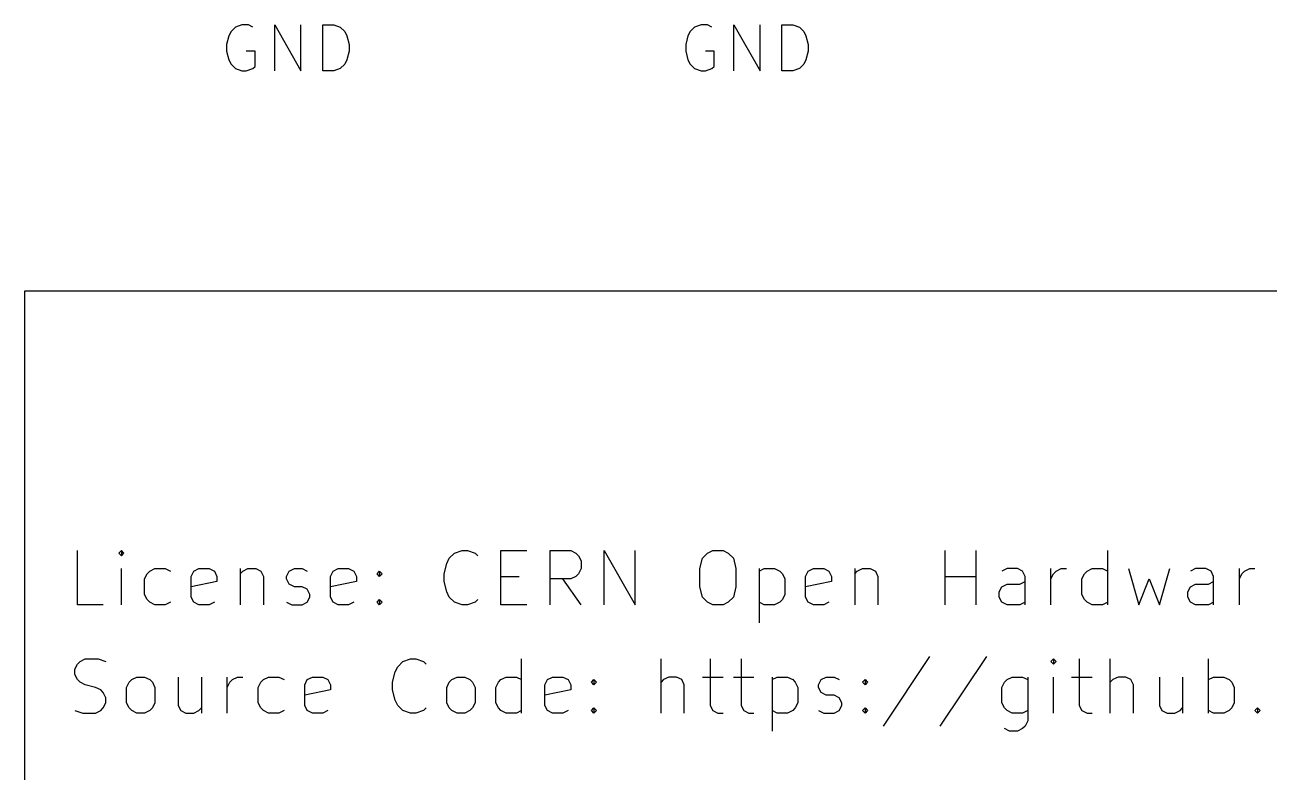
# Model space of a CAD drawing. Extents: x 0.4 to 11.3, y -7.9 to -0.4.
# Drawn here: x 6.969 to 8.324, y -7.06 to -6.246 of the extents above; entities that cross this region are included whole.
import ezdxf

# ---------------------------------------------------------------- set-up
doc = ezdxf.new("R2010")
doc.units = 0
doc.header["$MEASUREMENT"] = 0
doc.layers.add('CYAN2', color=4, linetype='CONTINUOUS')
doc.layers.add('RED2', color=1, linetype='CONTINUOUS')

msp = doc.modelspace()

# ---------------------------------------------------------------- linework, layer by layer
at = {"layer": 'CYAN2', "linetype": 'CONTINUOUS'}
for p, q in [((7.205, -6.2458), (7.19786, -6.24819)), ((7.205, -6.2458), (7.19786, -6.24819)), ((7.21214, -6.2458), (7.205, -6.2458)), ((7.21214, -6.2458), (7.205, -6.2458)), ((7.21691, -6.24819), (7.21214, -6.2458)), ((7.21691, -6.24819), (7.21214, -6.2458)), ((7.24071, -6.2958), (7.24071, -6.2458)), ((7.24071, -6.2458), (7.26928, -6.2958)), ((7.24071, -6.2958), (7.24071, -6.2458)), ((7.24071, -6.2458), (7.26928, -6.2958)), ((7.26928, -6.2958), (7.26928, -6.2458)), ((7.26928, -6.2958), (7.26928, -6.2458)), ((7.29309, -6.2958), (7.29309, -6.2458)), ((7.29309, -6.2458), (7.305, -6.2458)), ((7.29309, -6.2958), (7.29309, -6.2458)), ((7.29309, -6.2458), (7.305, -6.2458)), ((7.305, -6.2458), (7.31214, -6.24819)), ((7.305, -6.2458), (7.31214, -6.24819)), ((7.705, -6.2458), (7.69786, -6.24819)), ((7.705, -6.2458), (7.69786, -6.24819)), ((7.71214, -6.2458), (7.705, -6.2458)), ((7.71214, -6.2458), (7.705, -6.2458)), ((7.71691, -6.24819), (7.71214, -6.2458)), ((7.71691, -6.24819), (7.71214, -6.2458)), ((7.74071, -6.2958), (7.74071, -6.2458)), ((7.74071, -6.2458), (7.76928, -6.2958)), ((7.74071, -6.2958), (7.74071, -6.2458)), ((7.74071, -6.2458), (7.76928, -6.2958)), ((7.76928, -6.2958), (7.76928, -6.2458)), ((7.76928, -6.2958), (7.76928, -6.2458)), ((7.79309, -6.2958), (7.79309, -6.2458)), ((7.79309, -6.2458), (7.805, -6.2458)), ((7.79309, -6.2958), (7.79309, -6.2458)), ((7.79309, -6.2458), (7.805, -6.2458)), ((7.805, -6.2458), (7.81214, -6.24819)), ((7.805, -6.2458), (7.81214, -6.24819)), ((7.19071, -6.25771), (7.18833, -6.26723)), ((7.19071, -6.25771), (7.18833, -6.26723)), ((7.19309, -6.25295), (7.19071, -6.25771)), ((7.19309, -6.25295), (7.19071, -6.25771)), ((7.19786, -6.24819), (7.19309, -6.25295)), ((7.19786, -6.24819), (7.19309, -6.25295)), ((7.31214, -6.24819), (7.31691, -6.25295)), ((7.31214, -6.24819), (7.31691, -6.25295)), ((7.31691, -6.25295), (7.31929, -6.25771)), ((7.31691, -6.25295), (7.31929, -6.25771)), ((7.31929, -6.25771), (7.32167, -6.26723)), ((7.31929, -6.25771), (7.32167, -6.26723)), ((7.69071, -6.25771), (7.68833, -6.26723)), ((7.69071, -6.25771), (7.68833, -6.26723)), ((7.69309, -6.25295), (7.69071, -6.25771)), ((7.69309, -6.25295), (7.69071, -6.25771)), ((7.69786, -6.24819), (7.69309, -6.25295)), ((7.69786, -6.24819), (7.69309, -6.25295)), ((7.81214, -6.24819), (7.81691, -6.25295)), ((7.81214, -6.24819), (7.81691, -6.25295)), ((7.81691, -6.25295), (7.81929, -6.25771)), ((7.81691, -6.25295), (7.81929, -6.25771)), ((7.81929, -6.25771), (7.82167, -6.26723)), ((7.81929, -6.25771), (7.82167, -6.26723)), ((7.18833, -6.26723), (7.18833, -6.27437)), ((7.18833, -6.26723), (7.18833, -6.27437)), ((7.32167, -6.26723), (7.32167, -6.27437)), ((7.32167, -6.26723), (7.32167, -6.27437)), ((7.68833, -6.26723), (7.68833, -6.27437)), ((7.68833, -6.26723), (7.68833, -6.27437)), ((7.82167, -6.26723), (7.82167, -6.27437)), ((7.82167, -6.26723), (7.82167, -6.27437)), ((7.18833, -6.27437), (7.19071, -6.2839)), ((7.18833, -6.27437), (7.19071, -6.2839)), ((7.19071, -6.2839), (7.19309, -6.28866)), ((7.19071, -6.2839), (7.19309, -6.28866)), ((7.21928, -6.27437), (7.20976, -6.27437)), ((7.21928, -6.27437), (7.20976, -6.27437)), ((7.21928, -6.29104), (7.21928, -6.27437)), ((7.21928, -6.29104), (7.21928, -6.27437)), ((7.31929, -6.2839), (7.31691, -6.28866)), ((7.31929, -6.2839), (7.31691, -6.28866)), ((7.32167, -6.27437), (7.31929, -6.2839)), ((7.32167, -6.27437), (7.31929, -6.2839)), ((7.68833, -6.27437), (7.69071, -6.2839)), ((7.68833, -6.27437), (7.69071, -6.2839)), ((7.69071, -6.2839), (7.69309, -6.28866)), ((7.69071, -6.2839), (7.69309, -6.28866)), ((7.71928, -6.27437), (7.70976, -6.27437)), ((7.71928, -6.27437), (7.70976, -6.27437)), ((7.71928, -6.29104), (7.71928, -6.27437)), ((7.71928, -6.29104), (7.71928, -6.27437)), ((7.81929, -6.2839), (7.81691, -6.28866)), ((7.81929, -6.2839), (7.81691, -6.28866)), ((7.82167, -6.27437), (7.81929, -6.2839)), ((7.82167, -6.27437), (7.81929, -6.2839)), ((7.19309, -6.28866), (7.19786, -6.29343)), ((7.19309, -6.28866), (7.19786, -6.29343)), ((7.19786, -6.29343), (7.205, -6.2958)), ((7.19786, -6.29343), (7.205, -6.2958)), ((7.205, -6.2958), (7.20976, -6.2958)), ((7.205, -6.2958), (7.20976, -6.2958)), ((7.20976, -6.2958), (7.21691, -6.29343)), ((7.20976, -6.2958), (7.21691, -6.29343)), ((7.21691, -6.29343), (7.21928, -6.29104)), ((7.21691, -6.29343), (7.21928, -6.29104)), ((7.305, -6.2958), (7.29309, -6.2958)), ((7.305, -6.2958), (7.29309, -6.2958)), ((7.31214, -6.29343), (7.305, -6.2958)), ((7.31214, -6.29343), (7.305, -6.2958)), ((7.31691, -6.28866), (7.31214, -6.29343)), ((7.31691, -6.28866), (7.31214, -6.29343)), ((7.69309, -6.28866), (7.69786, -6.29343)), ((7.69309, -6.28866), (7.69786, -6.29343)), ((7.69786, -6.29343), (7.705, -6.2958)), ((7.69786, -6.29343), (7.705, -6.2958)), ((7.705, -6.2958), (7.70976, -6.2958)), ((7.705, -6.2958), (7.70976, -6.2958)), ((7.70976, -6.2958), (7.71691, -6.29343)), ((7.70976, -6.2958), (7.71691, -6.29343)), ((7.71691, -6.29343), (7.71928, -6.29104)), ((7.71691, -6.29343), (7.71928, -6.29104)), ((7.805, -6.2958), (7.79309, -6.2958)), ((7.805, -6.2958), (7.79309, -6.2958)), ((7.81214, -6.29343), (7.805, -6.2958)), ((7.81214, -6.29343), (7.805, -6.2958)), ((7.81691, -6.28866), (7.81214, -6.29343)), ((7.81691, -6.28866), (7.81214, -6.29343))]:
    msp.add_line(p, q, dxfattribs=at)
at = {"layer": 'RED2', "linetype": 'CONTINUOUS'}
for p, q in [((6.96859, -6.53572), (11.2206, -6.53572)), ((6.96859, -7.79556), (6.96859, -6.53572)), ((7.0259, -6.87769), (7.0259, -6.81863)), ((7.07371, -6.81863), (7.0709, -6.82144)), ((7.0709, -6.82144), (7.07371, -6.82426)), ((7.07652, -6.82144), (7.07371, -6.81863)), ((7.07371, -6.81863), (7.07371, -6.82426)), ((7.07371, -6.82426), (7.07652, -6.82144)), ((7.42804, -6.83269), (7.43085, -6.82707)), ((7.43085, -6.82707), (7.43648, -6.82144)), ((7.43648, -6.82144), (7.44491, -6.81863)), ((7.44491, -6.81863), (7.45054, -6.81863)), ((7.45054, -6.81863), (7.45897, -6.82144)), ((7.45897, -6.82144), (7.46178, -6.82426)), ((7.48709, -6.87769), (7.48709, -6.81863)), ((7.48709, -6.81863), (7.51522, -6.81863)), ((7.54052, -6.87769), (7.54052, -6.81863)), ((7.54052, -6.81863), (7.56302, -6.81863)), ((7.56302, -6.81863), (7.56865, -6.82144)), ((7.56865, -6.82144), (7.57146, -6.82426)), ((7.57146, -6.82426), (7.57427, -6.82988)), ((7.59958, -6.87769), (7.59958, -6.81863)), ((7.59958, -6.81863), (7.63332, -6.87769)), ((7.63332, -6.87769), (7.63332, -6.81863)), ((7.70363, -6.83832), (7.70644, -6.82707)), ((7.70644, -6.82707), (7.71207, -6.82144)), ((7.71207, -6.82144), (7.71769, -6.81863)), ((7.71769, -6.81863), (7.72894, -6.81863)), ((7.72894, -6.81863), (7.73456, -6.82144)), ((7.73456, -6.82144), (7.74019, -6.82707)), ((7.74019, -6.82707), (7.743, -6.83832)), ((7.97078, -6.87769), (7.97078, -6.81863)), ((8.00452, -6.87769), (8.00452, -6.81863)), ((8.14794, -6.87769), (8.14794, -6.81863)), ((7.07371, -6.87769), (7.07371, -6.83832)), ((7.10183, -6.84394), (7.10464, -6.84113)), ((7.10464, -6.84113), (7.11027, -6.83832)), ((7.11027, -6.83832), (7.12152, -6.83832)), ((7.12152, -6.83832), (7.12714, -6.84113)), ((7.14964, -6.84676), (7.15245, -6.84113)), ((7.15245, -6.84113), (7.15807, -6.83832)), ((7.15807, -6.83832), (7.16932, -6.83832)), ((7.16932, -6.83832), (7.17494, -6.84113)), ((7.17494, -6.84113), (7.17776, -6.84676)), ((7.20307, -6.83832), (7.20307, -6.87769)), ((7.20307, -6.84394), (7.20588, -6.84113)), ((7.20588, -6.84113), (7.2115, -6.83832)), ((7.2115, -6.83832), (7.21994, -6.83832)), ((7.21994, -6.83832), (7.22556, -6.84113)), ((7.22556, -6.84113), (7.22838, -6.84676)), ((7.25369, -6.84676), (7.2565, -6.84113)), ((7.2565, -6.84113), (7.26212, -6.83832)), ((7.26212, -6.83832), (7.27056, -6.83832)), ((7.27056, -6.83832), (7.27618, -6.84113)), ((7.30149, -6.84676), (7.3043, -6.84113)), ((7.3043, -6.84113), (7.30993, -6.83832)), ((7.30993, -6.83832), (7.32118, -6.83832)), ((7.32118, -6.83832), (7.3268, -6.84113)), ((7.3268, -6.84113), (7.32961, -6.84676)), ((7.35211, -6.84394), (7.35492, -6.84113)), ((7.35492, -6.84113), (7.35773, -6.84394)), ((7.35492, -6.84113), (7.35492, -6.84676)), ((7.42523, -6.84394), (7.42804, -6.83269)), ((7.57427, -6.83832), (7.57146, -6.84394)), ((7.57427, -6.82988), (7.57427, -6.83832)), ((7.70363, -6.858), (7.70363, -6.83832)), ((7.743, -6.83832), (7.743, -6.858)), ((7.76831, -6.83832), (7.76831, -6.89737)), ((7.76831, -6.84113), (7.77393, -6.83832)), ((7.77393, -6.83832), (7.78518, -6.83832)), ((7.78518, -6.83832), (7.7908, -6.84113)), ((7.7908, -6.84113), (7.79362, -6.84394)), ((7.81893, -6.84676), (7.82174, -6.84113)), ((7.82174, -6.84113), (7.82736, -6.83832)), ((7.82736, -6.83832), (7.83861, -6.83832)), ((7.83861, -6.83832), (7.84423, -6.84113)), ((7.84423, -6.84113), (7.84705, -6.84676)), ((7.87235, -6.83832), (7.87235, -6.87769)), ((7.87235, -6.84394), (7.87517, -6.84113)), ((7.87517, -6.84113), (7.88079, -6.83832)), ((7.88079, -6.83832), (7.88923, -6.83832)), ((7.88923, -6.83832), (7.89485, -6.84113)), ((7.89485, -6.84113), (7.89767, -6.84676)), ((8.03827, -6.83832), (8.03265, -6.84113)), ((8.04952, -6.83832), (8.03827, -6.83832)), ((8.05514, -6.84113), (8.04952, -6.83832)), ((8.05796, -6.84676), (8.05514, -6.84113)), ((8.08607, -6.87769), (8.08607, -6.83832)), ((8.08889, -6.84394), (8.0917, -6.84113)), ((8.0917, -6.84113), (8.09732, -6.83832)), ((8.09732, -6.83832), (8.10295, -6.83832)), ((8.12263, -6.84394), (8.12544, -6.84113)), ((8.12544, -6.84113), (8.13107, -6.83832)), ((8.13107, -6.83832), (8.14232, -6.83832)), ((8.14232, -6.83832), (8.14794, -6.84113)), ((8.17044, -6.83832), (8.18169, -6.87769)), ((8.20419, -6.87769), (8.21543, -6.83832)), ((8.24356, -6.83832), (8.23793, -6.84113)), ((8.2548, -6.83832), (8.24356, -6.83832)), ((8.26043, -6.84113), (8.2548, -6.83832)), ((8.26324, -6.84676), (8.26043, -6.84113)), ((8.29136, -6.87769), (8.29136, -6.83832)), ((8.29417, -6.84394), (8.29698, -6.84113)), ((8.29698, -6.84113), (8.30261, -6.83832)), ((8.30261, -6.83832), (8.30823, -6.83832)), ((7.09902, -6.84957), (7.10183, -6.84394)), ((7.09902, -6.86644), (7.09902, -6.84957)), ((7.14964, -6.86925), (7.14964, -6.84676)), ((7.17776, -6.85238), (7.14964, -6.858)), ((7.17776, -6.84676), (7.17776, -6.85238)), ((7.22838, -6.84676), (7.22838, -6.87769)), ((7.25369, -6.84957), (7.25369, -6.84676)), ((7.2565, -6.85519), (7.25369, -6.84957)), ((7.26212, -6.858), (7.2565, -6.85519)), ((7.30149, -6.86925), (7.30149, -6.84676)), ((7.32961, -6.85238), (7.30149, -6.858)), ((7.32961, -6.84676), (7.32961, -6.85238)), ((7.35492, -6.84676), (7.35211, -6.84394)), ((7.35773, -6.84394), (7.35492, -6.84676)), ((7.42523, -6.85238), (7.42523, -6.84394)), ((7.42804, -6.86363), (7.42523, -6.85238)), ((7.48709, -6.84676), (7.50678, -6.84676)), ((7.56302, -6.84957), (7.54052, -6.84957)), ((7.57427, -6.87769), (7.55458, -6.84957)), ((7.56865, -6.84676), (7.56302, -6.84957)), ((7.57146, -6.84394), (7.56865, -6.84676)), ((7.79362, -6.84394), (7.79643, -6.84957)), ((7.79643, -6.84957), (7.79643, -6.86644)), ((7.81893, -6.86925), (7.81893, -6.84676)), ((7.84705, -6.85238), (7.81893, -6.858)), ((7.84705, -6.84676), (7.84705, -6.85238)), ((7.89767, -6.84676), (7.89767, -6.87769)), ((7.97078, -6.84676), (8.00452, -6.84676)), ((8.03265, -6.858), (8.03827, -6.85519)), ((8.03827, -6.85519), (8.05233, -6.85519)), ((8.05233, -6.85519), (8.05796, -6.85238)), ((8.05796, -6.87769), (8.05796, -6.84676)), ((8.08607, -6.84957), (8.08889, -6.84394)), ((8.11982, -6.84957), (8.12263, -6.84394)), ((8.11982, -6.86644), (8.11982, -6.84957)), ((8.18169, -6.87769), (8.19294, -6.84957)), ((8.19294, -6.84957), (8.20419, -6.87769)), ((8.23793, -6.858), (8.24356, -6.85519)), ((8.24356, -6.85519), (8.25761, -6.85519)), ((8.25761, -6.85519), (8.26324, -6.85238)), ((8.26324, -6.87769), (8.26324, -6.84676)), ((8.29136, -6.84957), (8.29417, -6.84394)), ((7.10183, -6.87206), (7.09902, -6.86644)), ((7.15245, -6.87488), (7.14964, -6.86925)), ((7.27056, -6.858), (7.26212, -6.858)), ((7.27618, -6.86081), (7.27056, -6.858)), ((7.27899, -6.86644), (7.27618, -6.86081)), ((7.27618, -6.87488), (7.27899, -6.86925)), ((7.27899, -6.86925), (7.27899, -6.86644)), ((7.3043, -6.87488), (7.30149, -6.86925)), ((7.43085, -6.86925), (7.42804, -6.86363)), ((7.43648, -6.87488), (7.43085, -6.86925)), ((7.70644, -6.86925), (7.70363, -6.858)), ((7.71207, -6.87488), (7.70644, -6.86925)), ((7.74019, -6.86925), (7.73456, -6.87488)), ((7.743, -6.858), (7.74019, -6.86925)), ((7.79643, -6.86644), (7.79362, -6.87206)), ((7.82174, -6.87488), (7.81893, -6.86925)), ((8.02983, -6.86363), (8.03265, -6.858)), ((8.02983, -6.86925), (8.02983, -6.86363)), ((8.03265, -6.87488), (8.02983, -6.86925)), ((8.12263, -6.87206), (8.11982, -6.86644)), ((8.23512, -6.86363), (8.23793, -6.858)), ((8.23512, -6.86925), (8.23512, -6.86363)), ((8.23793, -6.87488), (8.23512, -6.86925)), ((7.05402, -6.87769), (7.0259, -6.87769)), ((7.10464, -6.87488), (7.10183, -6.87206)), ((7.11027, -6.87769), (7.10464, -6.87488)), ((7.12152, -6.87769), (7.11027, -6.87769)), ((7.12714, -6.87488), (7.12152, -6.87769)), ((7.15807, -6.87769), (7.15245, -6.87488)), ((7.16932, -6.87769), (7.15807, -6.87769)), ((7.17494, -6.87488), (7.16932, -6.87769)), ((7.25369, -6.87488), (7.25931, -6.87769)), ((7.25931, -6.87769), (7.27056, -6.87769)), ((7.27056, -6.87769), (7.27618, -6.87488)), ((7.30993, -6.87769), (7.3043, -6.87488)), ((7.32118, -6.87769), (7.30993, -6.87769)), ((7.3268, -6.87488), (7.32118, -6.87769)), ((7.35211, -6.87488), (7.35492, -6.87206)), ((7.35492, -6.87769), (7.35211, -6.87488)), ((7.35492, -6.87206), (7.35773, -6.87488)), ((7.35492, -6.87206), (7.35492, -6.87769)), ((7.35773, -6.87488), (7.35492, -6.87769)), ((7.44491, -6.87769), (7.43648, -6.87488)), ((7.45054, -6.87769), (7.44491, -6.87769)), ((7.45897, -6.87488), (7.45054, -6.87769)), ((7.46178, -6.87206), (7.45897, -6.87488)), ((7.51522, -6.87769), (7.48709, -6.87769)), ((7.71769, -6.87769), (7.71207, -6.87488)), ((7.72894, -6.87769), (7.71769, -6.87769)), ((7.73456, -6.87488), (7.72894, -6.87769)), ((7.77393, -6.87769), (7.76831, -6.87488)), ((7.78518, -6.87769), (7.77393, -6.87769)), ((7.7908, -6.87488), (7.78518, -6.87769)), ((7.79362, -6.87206), (7.7908, -6.87488)), ((7.82736, -6.87769), (7.82174, -6.87488)), ((7.83861, -6.87769), (7.82736, -6.87769)), ((7.84423, -6.87488), (7.83861, -6.87769)), ((8.03827, -6.87769), (8.03265, -6.87488)), ((8.05233, -6.87769), (8.03827, -6.87769)), ((8.05796, -6.87488), (8.05233, -6.87769)), ((8.12544, -6.87488), (8.12263, -6.87206)), ((8.13107, -6.87769), (8.12544, -6.87488)), ((8.14232, -6.87769), (8.13107, -6.87769)), ((8.14794, -6.87488), (8.14232, -6.87769)), ((8.24356, -6.87769), (8.23793, -6.87488)), ((8.25761, -6.87769), (8.24356, -6.87769)), ((8.26324, -6.87488), (8.25761, -6.87769)), ((7.02871, -6.93956), (7.03434, -6.93674)), ((7.03434, -6.93674), (7.0484, -6.93674)), ((7.0484, -6.93674), (7.05683, -6.93956)), ((7.38023, -6.93956), (7.38867, -6.93674)), ((7.38867, -6.93674), (7.39429, -6.93674)), ((7.39429, -6.93674), (7.40273, -6.93956)), ((7.50959, -6.9958), (7.50959, -6.93674)), ((7.66144, -6.9958), (7.66144, -6.93674)), ((7.71487, -6.93674), (7.71487, -6.98736)), ((7.74862, -6.93674), (7.74862, -6.98736)), ((7.9539, -6.93393), (7.90328, -7.00986)), ((8.01577, -6.93393), (7.96515, -7.00986)), ((8.08888, -6.93674), (8.08607, -6.93956)), ((8.09169, -6.93956), (8.08888, -6.93674)), ((8.08888, -6.93674), (8.08888, -6.94237)), ((8.117, -6.93674), (8.117, -6.98736)), ((8.15075, -6.9958), (8.15075, -6.93674)), ((8.25761, -6.9958), (8.25761, -6.93674)), ((7.02309, -6.94799), (7.0259, -6.94237)), ((7.02309, -6.95362), (7.02309, -6.94799)), ((7.0259, -6.94237), (7.02871, -6.93956)), ((7.36898, -6.96205), (7.3718, -6.9508)), ((7.3718, -6.9508), (7.37461, -6.94518)), ((7.37461, -6.94518), (7.38023, -6.93956)), ((7.40273, -6.93956), (7.40554, -6.94237)), ((8.08607, -6.93956), (8.08888, -6.94237)), ((8.08888, -6.94237), (8.09169, -6.93956)), ((7.0259, -6.95924), (7.02309, -6.95362)), ((7.02871, -6.96205), (7.0259, -6.95924)), ((7.03434, -6.96487), (7.02871, -6.96205)), ((7.04559, -6.96768), (7.03434, -6.96487)), ((7.07933, -6.96768), (7.08215, -6.96205)), ((7.08215, -6.96205), (7.08496, -6.95924)), ((7.08496, -6.95924), (7.09058, -6.95643)), ((7.09058, -6.95643), (7.09902, -6.95643)), ((7.09902, -6.95643), (7.10464, -6.95924)), ((7.10464, -6.95924), (7.10746, -6.96205)), ((7.10746, -6.96205), (7.11027, -6.96768)), ((7.13557, -6.95643), (7.13557, -6.98736)), ((7.16089, -6.95643), (7.16089, -6.9958)), ((7.189, -6.9958), (7.189, -6.95643)), ((7.189, -6.96768), (7.19181, -6.96205)), ((7.19181, -6.96205), (7.19463, -6.95924)), ((7.19463, -6.95924), (7.20025, -6.95643)), ((7.20025, -6.95643), (7.20588, -6.95643)), ((7.22275, -6.96768), (7.22556, -6.96205)), ((7.22556, -6.96205), (7.22837, -6.95924)), ((7.22837, -6.95924), (7.234, -6.95643)), ((7.234, -6.95643), (7.24525, -6.95643)), ((7.24525, -6.95643), (7.25087, -6.95924)), ((7.27337, -6.96487), (7.27618, -6.95924)), ((7.27337, -6.98736), (7.27337, -6.96487)), ((7.27618, -6.95924), (7.28181, -6.95643)), ((7.28181, -6.95643), (7.29306, -6.95643)), ((7.29306, -6.95643), (7.29868, -6.95924)), ((7.29868, -6.95924), (7.30149, -6.96487)), ((7.30149, -6.96487), (7.30149, -6.97049)), ((7.36898, -6.97049), (7.36898, -6.96205)), ((7.42804, -6.96768), (7.43085, -6.96205)), ((7.43085, -6.96205), (7.43366, -6.95924)), ((7.43366, -6.95924), (7.43929, -6.95643)), ((7.43929, -6.95643), (7.44772, -6.95643)), ((7.44772, -6.95643), (7.45335, -6.95924)), ((7.45335, -6.95924), (7.45616, -6.96205)), ((7.45616, -6.96205), (7.45897, -6.96768)), ((7.48147, -6.96768), (7.48428, -6.96205)), ((7.48428, -6.96205), (7.48709, -6.95924)), ((7.48709, -6.95924), (7.49272, -6.95643)), ((7.49272, -6.95643), (7.50396, -6.95643)), ((7.50396, -6.95643), (7.50959, -6.95924)), ((7.5349, -6.96487), (7.53771, -6.95924)), ((7.5349, -6.98736), (7.5349, -6.96487)), ((7.53771, -6.95924), (7.54333, -6.95643)), ((7.54333, -6.95643), (7.55458, -6.95643)), ((7.55458, -6.95643), (7.5602, -6.95924)), ((7.5602, -6.95924), (7.56302, -6.96487)), ((7.56302, -6.96487), (7.56302, -6.97049)), ((7.58552, -6.96205), (7.58833, -6.95924)), ((7.58833, -6.96487), (7.58552, -6.96205)), ((7.58833, -6.95924), (7.59114, -6.96205)), ((7.58833, -6.95924), (7.58833, -6.96487)), ((7.59114, -6.96205), (7.58833, -6.96487)), ((7.66426, -6.95924), (7.66144, -6.96205)), ((7.66988, -6.95643), (7.66426, -6.95924)), ((7.67832, -6.95643), (7.66988, -6.95643)), ((7.68394, -6.95924), (7.67832, -6.95643)), ((7.68676, -6.96487), (7.68394, -6.95924)), ((7.68676, -6.9958), (7.68676, -6.96487)), ((7.70644, -6.95643), (7.72893, -6.95643)), ((7.74018, -6.95643), (7.76268, -6.95643)), ((7.78236, -6.95643), (7.78236, -7.01548)), ((7.78236, -6.95924), (7.78799, -6.95643)), ((7.78799, -6.95643), (7.79924, -6.95643)), ((7.79924, -6.95643), (7.80486, -6.95924)), ((7.80486, -6.95924), (7.80767, -6.96205)), ((7.80767, -6.96205), (7.81048, -6.96768)), ((7.83298, -6.96487), (7.83579, -6.95924)), ((7.83298, -6.96768), (7.83298, -6.96487)), ((7.83579, -6.95924), (7.84142, -6.95643)), ((7.84142, -6.95643), (7.84985, -6.95643)), ((7.84985, -6.95643), (7.85548, -6.95924)), ((7.88079, -6.96205), (7.8836, -6.95924)), ((7.8836, -6.96487), (7.88079, -6.96205)), ((7.8836, -6.95924), (7.88641, -6.96205)), ((7.8836, -6.95924), (7.8836, -6.96487)), ((7.88641, -6.96205), (7.8836, -6.96487)), ((8.03264, -6.96768), (8.03545, -6.96205)), ((8.03545, -6.96205), (8.03826, -6.95924)), ((8.03826, -6.95924), (8.04389, -6.95643)), ((8.04389, -6.95643), (8.05514, -6.95643)), ((8.05514, -6.95643), (8.06076, -6.95924)), ((8.06076, -6.95643), (8.06076, -7.00424)), ((8.08888, -6.9958), (8.08888, -6.95643)), ((8.10857, -6.95643), (8.13106, -6.95643)), ((8.15356, -6.95924), (8.15075, -6.96205)), ((8.15919, -6.95643), (8.15356, -6.95924)), ((8.16762, -6.95643), (8.15919, -6.95643)), ((8.17324, -6.95924), (8.16762, -6.95643)), ((8.17606, -6.96487), (8.17324, -6.95924)), ((8.17606, -6.9958), (8.17606, -6.96487)), ((8.20418, -6.95643), (8.20418, -6.98736)), ((8.22949, -6.95643), (8.22949, -6.9958)), ((8.25761, -6.95924), (8.26323, -6.95643)), ((8.26323, -6.95643), (8.27448, -6.95643)), ((8.27448, -6.95643), (8.2801, -6.95924)), ((8.2801, -6.95924), (8.28292, -6.96205)), ((8.28292, -6.96205), (8.28573, -6.96768)), ((7.05121, -6.97049), (7.04559, -6.96768)), ((7.05402, -6.9733), (7.05121, -6.97049)), ((7.05683, -6.97893), (7.05402, -6.9733)), ((7.07933, -6.98455), (7.07933, -6.96768)), ((7.11027, -6.96768), (7.11027, -6.98455)), ((7.22275, -6.98455), (7.22275, -6.96768)), ((7.30149, -6.97049), (7.27337, -6.97611)), ((7.3718, -6.98174), (7.36898, -6.97049)), ((7.42804, -6.98455), (7.42804, -6.96768)), ((7.45897, -6.96768), (7.45897, -6.98455)), ((7.48147, -6.98455), (7.48147, -6.96768)), ((7.56302, -6.97049), (7.5349, -6.97611)), ((7.81048, -6.96768), (7.81048, -6.98455)), ((7.83579, -6.9733), (7.83298, -6.96768)), ((7.84142, -6.97611), (7.83579, -6.9733)), ((7.84985, -6.97611), (7.84142, -6.97611)), ((7.85548, -6.97893), (7.84985, -6.97611)), ((8.03264, -6.98455), (8.03264, -6.96768)), ((8.28573, -6.96768), (8.28573, -6.98455)), ((7.05121, -6.99299), (7.05402, -6.99017)), ((7.05402, -6.99017), (7.05683, -6.98455)), ((7.05683, -6.98455), (7.05683, -6.97893)), ((7.08215, -6.99017), (7.07933, -6.98455)), ((7.08496, -6.99299), (7.08215, -6.99017)), ((7.10746, -6.99017), (7.10464, -6.99299)), ((7.11027, -6.98455), (7.10746, -6.99017)), ((7.13557, -6.98736), (7.13839, -6.99299)), ((7.15807, -6.99299), (7.16089, -6.99017)), ((7.22556, -6.99017), (7.22275, -6.98455)), ((7.22837, -6.99299), (7.22556, -6.99017)), ((7.27618, -6.99299), (7.27337, -6.98736)), ((7.37461, -6.98736), (7.3718, -6.98174)), ((7.38023, -6.99299), (7.37461, -6.98736)), ((7.40554, -6.99017), (7.40273, -6.99299)), ((7.43085, -6.99017), (7.42804, -6.98455)), ((7.43366, -6.99299), (7.43085, -6.99017)), ((7.45616, -6.99017), (7.45335, -6.99299)), ((7.45897, -6.98455), (7.45616, -6.99017)), ((7.48428, -6.99017), (7.48147, -6.98455)), ((7.48709, -6.99299), (7.48428, -6.99017)), ((7.53771, -6.99299), (7.5349, -6.98736)), ((7.58552, -6.99299), (7.58833, -6.99017)), ((7.58833, -6.99017), (7.59114, -6.99299)), ((7.58833, -6.99017), (7.58833, -6.9958)), ((7.71487, -6.98736), (7.71769, -6.99299)), ((7.74862, -6.98736), (7.75143, -6.99299)), ((7.80767, -6.99017), (7.80486, -6.99299)), ((7.81048, -6.98455), (7.80767, -6.99017)), ((7.85829, -6.98455), (7.85548, -6.97893)), ((7.85548, -6.99299), (7.85829, -6.98736)), ((7.85829, -6.98736), (7.85829, -6.98455)), ((7.88079, -6.99299), (7.8836, -6.99017)), ((7.8836, -6.99017), (7.88641, -6.99299)), ((7.8836, -6.99017), (7.8836, -6.9958)), ((8.03545, -6.99017), (8.03264, -6.98455)), ((8.03826, -6.99299), (8.03545, -6.99017)), ((8.117, -6.98736), (8.11981, -6.99299)), ((8.20418, -6.98736), (8.20699, -6.99299)), ((8.22667, -6.99299), (8.22949, -6.99017)), ((8.28292, -6.99017), (8.2801, -6.99299)), ((8.28573, -6.98455), (8.28292, -6.99017)), ((8.30822, -6.99299), (8.31104, -6.99017)), ((8.31104, -6.99017), (8.31385, -6.99299)), ((8.31104, -6.99017), (8.31104, -6.9958)), ((7.02309, -6.99299), (7.03153, -6.9958)), ((7.03153, -6.9958), (7.04559, -6.9958)), ((7.04559, -6.9958), (7.05121, -6.99299)), ((7.09058, -6.9958), (7.08496, -6.99299)), ((7.09902, -6.9958), (7.09058, -6.9958)), ((7.10464, -6.99299), (7.09902, -6.9958)), ((7.13839, -6.99299), (7.14401, -6.9958)), ((7.14401, -6.9958), (7.15245, -6.9958)), ((7.15245, -6.9958), (7.15807, -6.99299)), ((7.234, -6.9958), (7.22837, -6.99299)), ((7.24525, -6.9958), (7.234, -6.9958)), ((7.25087, -6.99299), (7.24525, -6.9958)), ((7.28181, -6.9958), (7.27618, -6.99299)), ((7.29306, -6.9958), (7.28181, -6.9958)), ((7.29868, -6.99299), (7.29306, -6.9958)), ((7.38867, -6.9958), (7.38023, -6.99299)), ((7.39429, -6.9958), (7.38867, -6.9958)), ((7.40273, -6.99299), (7.39429, -6.9958)), ((7.43929, -6.9958), (7.43366, -6.99299)), ((7.44772, -6.9958), (7.43929, -6.9958)), ((7.45335, -6.99299), (7.44772, -6.9958)), ((7.49272, -6.9958), (7.48709, -6.99299)), ((7.50396, -6.9958), (7.49272, -6.9958)), ((7.50959, -6.99299), (7.50396, -6.9958)), ((7.54333, -6.9958), (7.53771, -6.99299)), ((7.55458, -6.9958), (7.54333, -6.9958)), ((7.5602, -6.99299), (7.55458, -6.9958)), ((7.58833, -6.9958), (7.58552, -6.99299)), ((7.59114, -6.99299), (7.58833, -6.9958)), ((7.71769, -6.99299), (7.72331, -6.9958)), ((7.72331, -6.9958), (7.72893, -6.9958)), ((7.75143, -6.99299), (7.75706, -6.9958)), ((7.75706, -6.9958), (7.76268, -6.9958)), ((7.78799, -6.9958), (7.78236, -6.99299)), ((7.79924, -6.9958), (7.78799, -6.9958)), ((7.80486, -6.99299), (7.79924, -6.9958)), ((7.83298, -6.99299), (7.8386, -6.9958)), ((7.8386, -6.9958), (7.84985, -6.9958)), ((7.84985, -6.9958), (7.85548, -6.99299)), ((7.8836, -6.9958), (7.88079, -6.99299)), ((7.88641, -6.99299), (7.8836, -6.9958)), ((8.04389, -6.9958), (8.03826, -6.99299)), ((8.05514, -6.9958), (8.04389, -6.9958)), ((8.06076, -6.99299), (8.05514, -6.9958)), ((8.06076, -7.00424), (8.05795, -7.00986)), ((8.11981, -6.99299), (8.12544, -6.9958)), ((8.12544, -6.9958), (8.13106, -6.9958)), ((8.20699, -6.99299), (8.21261, -6.9958)), ((8.21261, -6.9958), (8.22105, -6.9958)), ((8.22105, -6.9958), (8.22667, -6.99299)), ((8.26323, -6.9958), (8.25761, -6.99299)), ((8.27448, -6.9958), (8.26323, -6.9958)), ((8.2801, -6.99299), (8.27448, -6.9958)), ((8.31104, -6.9958), (8.30822, -6.99299)), ((8.31385, -6.99299), (8.31104, -6.9958)), ((8.04108, -7.01548), (8.03545, -7.01267)), ((8.04951, -7.01548), (8.04108, -7.01548)), ((8.05514, -7.01267), (8.04951, -7.01548)), ((8.05795, -7.00986), (8.05514, -7.01267))]:
    msp.add_line(p, q, dxfattribs=at)

doc.saveas('drawing.dxf')
